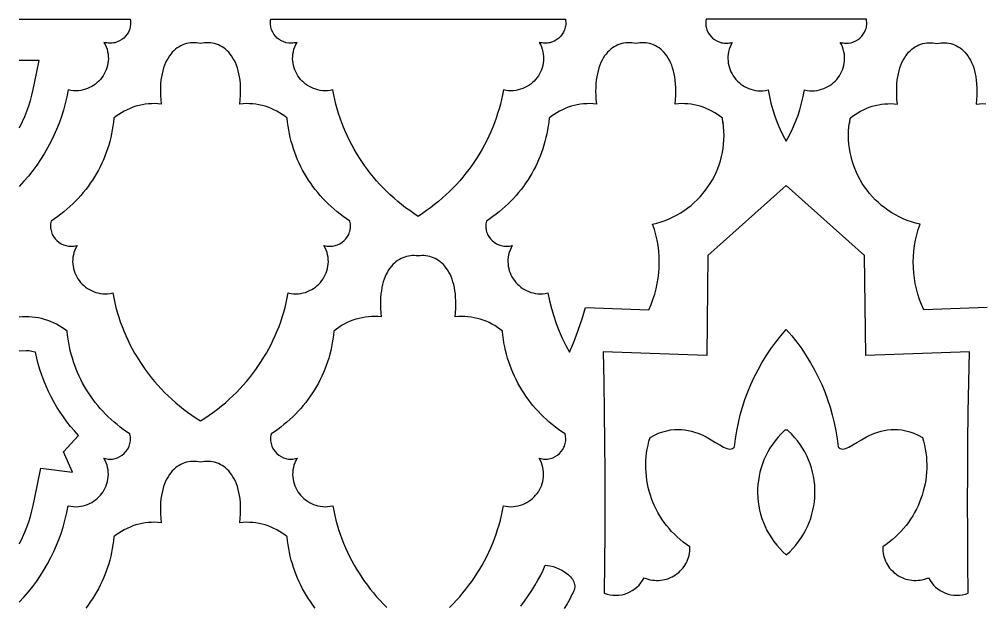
# Model space of a CAD drawing. Extents: x 50 to 3710, y -977 to -877.
# Drawn here: x 1676.6 to 1761.8, y -928.9 to -877.1 of the extents above; entities that cross this region are included whole.
import ezdxf

# ---------------------------------------------------------------- set-up
doc = ezdxf.new("R2010")
doc.units = 0
doc.layers.add('LAYER_1', color=18, linetype='CONTINUOUS')

msp = doc.modelspace()

# ---------------------------------------------------------------- linework, layer by layer
at = {"layer": 'LAYER_1'}
for points in [[(1676.562, -877.083), (1686.361, -877.083), (1686.381, -877.205), (1686.391, -877.325), (1686.393, -877.444), (1686.388, -877.561), (1686.374, -877.676), (1686.353, -877.789), (1686.29, -878.007), (1686.2, -878.213), (1686.086, -878.404), (1685.949, -878.58), (1685.791, -878.738), (1685.615, -878.876), (1685.423, -878.992), (1685.217, -879.085), (1684.999, -879.151), (1684.886, -879.174), (1684.771, -879.19), (1684.654, -879.198), (1684.535, -879.199), (1684.415, -879.191), (1684.293, -879.176), (1684.171, -879.152), (1684.048, -879.119), (1684.156, -879.323), (1684.245, -879.529), (1684.317, -879.736), (1684.372, -879.944), (1684.41, -880.151), (1684.431, -880.358), (1684.436, -880.563), (1684.427, -880.766), (1684.402, -880.966), (1684.363, -881.163), (1684.31, -881.356), (1684.244, -881.544), (1684.165, -881.727), (1684.074, -881.904), (1683.971, -882.074), (1683.857, -882.237), (1683.731, -882.392), (1683.596, -882.538), (1683.45, -882.675), (1683.296, -882.803), (1683.132, -882.92), (1682.96, -883.025), (1682.781, -883.119), (1682.593, -883.2), (1682.4, -883.268), (1682.199, -883.322), (1681.993, -883.362), (1681.782, -883.387), (1681.566, -883.396), (1681.345, -883.389), (1681.121, -883.364), (1680.893, -883.322), (1680.773, -883.921), (1680.631, -884.513), (1680.469, -885.098), (1680.286, -885.675), (1680.083, -886.244), (1679.859, -886.805), (1679.616, -887.356), (1679.353, -887.899), (1679.07, -888.431), (1678.768, -888.953), (1678.447, -889.464), (1678.107, -889.964), (1677.748, -890.452), (1677.371, -890.928), (1676.976, -891.391), (1676.562, -891.842)], [(1762.09, -902.531), (1756.497, -902.734), (1756.3, -902.285), (1756.127, -901.829), (1755.978, -901.366), (1755.851, -900.899), (1755.748, -900.427), (1755.668, -899.951), (1755.612, -899.473), (1755.579, -898.993), (1755.569, -898.512), (1755.583, -898.031), (1755.621, -897.55), (1755.682, -897.071), (1755.767, -896.595), (1755.876, -896.122), (1756.008, -895.652), (1756.164, -895.188), (1755.78, -895.091), (1755.406, -894.977), (1755.04, -894.846), (1754.684, -894.7), (1754.337, -894.538), (1754.001, -894.361), (1753.675, -894.17), (1753.36, -893.966), (1753.056, -893.747), (1752.764, -893.516), (1752.483, -893.273), (1752.214, -893.018), (1751.958, -892.751), (1751.715, -892.473), (1751.485, -892.186), (1751.269, -891.888), (1751.067, -891.581), (1750.878, -891.265), (1750.705, -890.941), (1750.546, -890.609), (1750.403, -890.269), (1750.275, -889.923), (1750.164, -889.57), (1750.068, -889.212), (1749.99, -888.848), (1749.928, -888.479), (1749.884, -888.106), (1749.858, -887.729), (1749.849, -887.349), (1749.859, -886.966), (1749.888, -886.581), (1749.936, -886.194), (1749.937, -886.269), (1749.949, -886.202), (1749.989, -885.829), (1750.209, -885.652), (1750.437, -885.488), (1750.673, -885.335), (1750.916, -885.196), (1751.164, -885.069), (1751.419, -884.956), (1751.679, -884.855), (1751.944, -884.768), (1752.212, -884.694), (1752.485, -884.634), (1752.76, -884.588), (1753.038, -884.556), (1753.319, -884.538), (1753.6, -884.534), (1753.883, -884.544), (1754.166, -884.569), (1754.131, -884.181), (1754.11, -883.808), (1754.102, -883.451), (1754.108, -883.109), (1754.126, -882.783), (1754.157, -882.471), (1754.199, -882.174), (1754.252, -881.893), (1754.317, -881.625), (1754.391, -881.373), (1754.475, -881.134), (1754.569, -880.91), (1754.671, -880.7), (1754.781, -880.504), (1754.9, -880.322), (1755.025, -880.154), (1755.158, -879.999), (1755.297, -879.857), (1755.442, -879.729), (1755.593, -879.614), (1755.748, -879.512), (1755.908, -879.423), (1756.072, -879.347), (1756.239, -879.283), (1756.41, -879.232), (1756.583, -879.193), (1756.758, -879.167), (1756.935, -879.152), (1757.113, -879.15), (1757.292, -879.159), (1757.47, -879.18), (1757.649, -879.212), (1757.827, -879.18), (1758.006, -879.159), (1758.185, -879.15), (1758.363, -879.152), (1758.54, -879.167), (1758.715, -879.193), (1758.888, -879.232), (1759.058, -879.283), (1759.226, -879.347), (1759.39, -879.423), (1759.55, -879.512), (1759.705, -879.614), (1759.856, -879.729), (1760.001, -879.857), (1760.14, -879.999), (1760.272, -880.154), (1760.398, -880.322), (1760.516, -880.504), (1760.627, -880.7), (1760.729, -880.91), (1760.823, -881.134), (1760.907, -881.373), (1760.981, -881.625), (1761.045, -881.893), (1761.099, -882.174), (1761.141, -882.471), (1761.171, -882.783), (1761.19, -883.109), (1761.195, -883.451), (1761.188, -883.808), (1761.167, -884.181), (1761.132, -884.569), (1761.415, -884.544), (1761.698, -884.534), (1761.979, -884.538)], [(1676.562, -886.682), (1676.629, -886.556), (1676.845, -886.111), (1677.045, -885.658), (1677.229, -885.198), (1677.396, -884.73), (1677.546, -884.255), (1677.68, -883.773), (1677.796, -883.285), (1677.906, -882.739), (1678.309, -880.737), (1676.562, -880.737)], [(1714.586, -929.025), (1714.894, -928.717), (1715.193, -928.402), (1715.483, -928.08), (1715.764, -927.751), (1716.036, -927.417), (1716.298, -927.076), (1716.552, -926.729), (1716.795, -926.376), (1717.03, -926.017), (1717.255, -925.653), (1717.47, -925.283), (1717.676, -924.908), (1717.871, -924.528), (1718.057, -924.143), (1718.233, -923.753), (1718.4, -923.359), (1718.556, -922.96), (1718.701, -922.557), (1718.837, -922.149), (1718.962, -921.738), (1719.077, -921.323), (1719.182, -920.904), (1719.276, -920.482), (1719.359, -920.057), (1719.587, -920.099), (1719.811, -920.123), (1720.031, -920.131), (1720.248, -920.121), (1720.459, -920.097), (1720.665, -920.057), (1720.865, -920.002), (1721.059, -919.934), (1721.246, -919.853), (1721.426, -919.759), (1721.598, -919.654), (1721.761, -919.537), (1721.916, -919.41), (1722.061, -919.273), (1722.197, -919.126), (1722.322, -918.971), (1722.437, -918.808), (1722.54, -918.638), (1722.631, -918.461), (1722.71, -918.279), (1722.776, -918.09), (1722.829, -917.898), (1722.868, -917.701), (1722.892, -917.5), (1722.902, -917.297), (1722.897, -917.092), (1722.875, -916.886), (1722.837, -916.678), (1722.783, -916.471), (1722.711, -916.264), (1722.621, -916.058), (1722.514, -915.854), (1722.64, -915.887), (1722.766, -915.911), (1722.891, -915.927), (1723.014, -915.933), (1723.137, -915.932), (1723.257, -915.922), (1723.375, -915.904), (1723.491, -915.879), (1723.604, -915.847), (1723.714, -915.807), (1723.924, -915.708), (1724.118, -915.584), (1724.295, -915.438), (1724.452, -915.27), (1724.587, -915.085), (1724.698, -914.883), (1724.743, -914.776), (1724.781, -914.666), (1724.812, -914.554), (1724.836, -914.438), (1724.851, -914.32), (1724.859, -914.2), (1724.858, -914.078), (1724.848, -913.955), (1724.829, -913.83), (1724.801, -913.704), (1724.508, -913.51), (1724.221, -913.309), (1723.941, -913.101), (1723.668, -912.886), (1723.402, -912.663), (1723.142, -912.433), (1722.891, -912.197), (1722.646, -911.954), (1722.409, -911.705), (1722.18, -911.45), (1721.958, -911.189), (1721.744, -910.922), (1721.537, -910.649), (1721.339, -910.371), (1721.149, -910.088), (1720.967, -909.799), (1720.794, -909.506), (1720.628, -909.207), (1720.472, -908.905), (1720.324, -908.597), (1720.184, -908.286), (1720.054, -907.971), (1719.933, -907.651), (1719.82, -907.328), (1719.717, -907.002), (1719.623, -906.672), (1719.539, -906.339), (1719.464, -906.003), (1719.398, -905.664), (1719.342, -905.323), (1719.297, -904.979), (1719.261, -904.633), (1719.04, -904.456), (1718.812, -904.291), (1718.576, -904.139), (1718.334, -904), (1718.085, -903.873), (1717.831, -903.76), (1717.571, -903.659), (1717.306, -903.572), (1717.037, -903.498), (1716.765, -903.438), (1716.489, -903.392), (1716.211, -903.36), (1715.931, -903.341), (1715.649, -903.338), (1715.367, -903.348), (1715.084, -903.373), (1715.118, -902.999), (1715.139, -902.639), (1715.147, -902.294), (1715.143, -901.963), (1715.127, -901.646), (1715.1, -901.343), (1715.062, -901.053), (1715.014, -900.778), (1714.955, -900.516), (1714.887, -900.268), (1714.81, -900.033), (1714.723, -899.811), (1714.629, -899.603), (1714.526, -899.407), (1714.416, -899.225), (1714.299, -899.055), (1714.175, -898.898), (1714.045, -898.753), (1713.909, -898.621), (1713.768, -898.501), (1713.622, -898.394), (1713.471, -898.298), (1713.317, -898.215), (1713.158, -898.143), (1712.997, -898.083), (1712.832, -898.034), (1712.665, -897.997), (1712.497, -897.971), (1712.326, -897.957), (1712.155, -897.953), (1711.983, -897.961), (1711.811, -897.979), (1711.639, -897.961), (1711.467, -897.953), (1711.295, -897.957), (1711.125, -897.971), (1710.957, -897.997), (1710.79, -898.034), (1710.625, -898.083), (1710.464, -898.143), (1710.305, -898.215), (1710.151, -898.298), (1710, -898.394), (1709.854, -898.501), (1709.713, -898.621), (1709.577, -898.753), (1709.447, -898.898), (1709.323, -899.055), (1709.206, -899.225), (1709.096, -899.407), (1708.993, -899.603), (1708.899, -899.811), (1708.812, -900.033), (1708.735, -900.268), (1708.667, -900.516), (1708.608, -900.778), (1708.559, -901.053), (1708.522, -901.343), (1708.494, -901.646), (1708.479, -901.963), (1708.475, -902.294), (1708.483, -902.639), (1708.504, -902.999), (1708.538, -903.373), (1708.255, -903.348), (1707.973, -903.338), (1707.691, -903.341), (1707.411, -903.36), (1707.133, -903.392), (1706.857, -903.438), (1706.585, -903.498), (1706.316, -903.572), (1706.051, -903.659), (1705.791, -903.76), (1705.537, -903.873), (1705.288, -904), (1705.045, -904.139), (1704.81, -904.291), (1704.582, -904.456), (1704.361, -904.633), (1704.325, -904.979), (1704.28, -905.323), (1704.224, -905.664), (1704.158, -906.003), (1704.083, -906.339), (1703.999, -906.672), (1703.905, -907.002), (1703.802, -907.328), (1703.689, -907.651), (1703.568, -907.971), (1703.437, -908.286), (1703.298, -908.597), (1703.15, -908.905), (1702.993, -909.207), (1702.828, -909.506), (1702.655, -909.799), (1702.473, -910.088), (1702.283, -910.371), (1702.084, -910.649), (1701.878, -910.922), (1701.664, -911.189), (1701.442, -911.45), (1701.213, -911.705), (1700.976, -911.954), (1700.731, -912.197), (1700.479, -912.433), (1700.22, -912.663), (1699.954, -912.886), (1699.681, -913.101), (1699.401, -913.309), (1699.114, -913.51), (1698.82, -913.704), (1698.793, -913.83), (1698.774, -913.955), (1698.764, -914.078), (1698.763, -914.2), (1698.771, -914.32), (1698.786, -914.438), (1698.81, -914.554), (1698.841, -914.666), (1698.879, -914.776), (1698.924, -914.883), (1699.035, -915.085), (1699.17, -915.27), (1699.327, -915.438), (1699.504, -915.584), (1699.698, -915.708), (1699.908, -915.807), (1700.018, -915.847), (1700.131, -915.879), (1700.247, -915.904), (1700.365, -915.922), (1700.485, -915.932), (1700.608, -915.933), (1700.731, -915.927), (1700.856, -915.911), (1700.982, -915.887), (1701.108, -915.854), (1701, -916.058), (1700.911, -916.264), (1700.839, -916.471), (1700.784, -916.678), (1700.747, -916.886), (1700.725, -917.092), (1700.72, -917.297), (1700.73, -917.5), (1700.754, -917.701), (1700.793, -917.898), (1700.846, -918.09), (1700.912, -918.279), (1700.991, -918.461), (1701.082, -918.638), (1701.185, -918.808), (1701.3, -918.971), (1701.425, -919.126), (1701.561, -919.273), (1701.706, -919.41), (1701.861, -919.537), (1702.024, -919.654), (1702.196, -919.759), (1702.376, -919.853), (1702.563, -919.934), (1702.757, -920.002), (1702.957, -920.057), (1703.163, -920.097), (1703.374, -920.121), (1703.591, -920.131), (1703.811, -920.123), (1704.035, -920.099), (1704.263, -920.057), (1704.346, -920.482), (1704.44, -920.904), (1704.545, -921.323), (1704.66, -921.738), (1704.785, -922.149), (1704.921, -922.557), (1705.066, -922.96), (1705.222, -923.359), (1705.388, -923.753), (1705.564, -924.143), (1705.75, -924.528), (1705.946, -924.908), (1706.152, -925.283), (1706.367, -925.653), (1706.592, -926.017), (1706.826, -926.376), (1707.07, -926.729), (1707.324, -927.076), (1707.586, -927.417), (1707.858, -927.751), (1708.139, -928.08), (1708.429, -928.402), (1708.728, -928.717), (1709.036, -929.025)], [(1676.562, -928.576), (1676.976, -928.125), (1677.371, -927.662), (1677.748, -927.186), (1678.107, -926.698), (1678.447, -926.198), (1678.768, -925.687), (1679.07, -925.165), (1679.353, -924.633), (1679.616, -924.091), (1679.859, -923.539), (1680.083, -922.978), (1680.286, -922.409), (1680.469, -921.832), (1680.631, -921.247), (1680.773, -920.655), (1680.893, -920.057), (1681.121, -920.099), (1681.345, -920.123), (1681.566, -920.131), (1681.782, -920.121), (1681.993, -920.097), (1682.199, -920.057), (1682.4, -920.002), (1682.593, -919.934), (1682.781, -919.853), (1682.96, -919.759), (1683.132, -919.654), (1683.296, -919.537), (1683.45, -919.41), (1683.596, -919.273), (1683.731, -919.126), (1683.857, -918.971), (1683.971, -918.808), (1684.074, -918.638), (1684.165, -918.461), (1684.244, -918.279), (1684.31, -918.09), (1684.363, -917.898), (1684.402, -917.701), (1684.427, -917.5), (1684.436, -917.297), (1684.431, -917.092), (1684.41, -916.886), (1684.372, -916.678), (1684.317, -916.471), (1684.245, -916.264), (1684.156, -916.058), (1684.048, -915.854), (1684.174, -915.887), (1684.3, -915.911), (1684.425, -915.927), (1684.549, -915.933), (1684.671, -915.932), (1684.791, -915.922), (1684.909, -915.904), (1685.025, -915.879), (1685.138, -915.847), (1685.248, -915.807), (1685.458, -915.708), (1685.653, -915.584), (1685.83, -915.438), (1685.987, -915.27), (1686.122, -915.085), (1686.232, -914.883), (1686.277, -914.776), (1686.315, -914.666), (1686.346, -914.554), (1686.37, -914.438), (1686.386, -914.32), (1686.393, -914.2), (1686.392, -914.078), (1686.382, -913.955), (1686.364, -913.83), (1686.336, -913.704), (1686.042, -913.51), (1685.755, -913.309), (1685.475, -913.101), (1685.202, -912.886), (1684.936, -912.663), (1684.677, -912.433), (1684.425, -912.197), (1684.18, -911.954), (1683.943, -911.705), (1683.714, -911.45), (1683.492, -911.189), (1683.278, -910.922), (1683.072, -910.649), (1682.874, -910.371), (1682.683, -910.088), (1682.502, -909.799), (1682.328, -909.506), (1682.163, -909.207), (1682.006, -908.905), (1681.858, -908.597), (1681.719, -908.286), (1681.588, -907.971), (1681.467, -907.651), (1681.355, -907.328), (1681.251, -907.002), (1681.157, -906.672), (1681.073, -906.339), (1680.998, -906.003), (1680.932, -905.664), (1680.877, -905.323), (1680.831, -904.979), (1680.795, -904.633), (1680.569, -904.46), (1680.335, -904.298), (1680.094, -904.149), (1679.847, -904.013), (1679.594, -903.889), (1679.335, -903.778), (1679.072, -903.68), (1678.804, -903.594), (1678.532, -903.522), (1678.257, -903.463), (1677.979, -903.418), (1677.698, -903.386), (1677.416, -903.368), (1677.132, -903.364), (1676.847, -903.374), (1676.562, -903.398)], [(1676.562, -923.416), (1676.629, -923.29), (1676.845, -922.845), (1677.045, -922.392), (1677.229, -921.932), (1677.396, -921.464), (1677.546, -920.989), (1677.68, -920.508), (1677.796, -920.02), (1677.906, -919.473), (1678.457, -916.735), (1681.269, -917.08), (1680.455, -915.288), (1681.795, -913.835), (1681.439, -913.445), (1681.098, -913.044), (1680.772, -912.631), (1680.462, -912.209), (1680.166, -911.777), (1679.886, -911.335), (1679.622, -910.885), (1679.374, -910.425), (1679.142, -909.958), (1678.927, -909.483), (1678.728, -909), (1678.546, -908.511), (1678.381, -908.015), (1678.234, -907.513), (1678.104, -907.006), (1677.992, -906.493), (1677.939, -906.475), (1677.685, -906.414), (1677.426, -906.378), (1677.163, -906.368), (1676.562, -906.404)], [(1702.721, -929.094), (1702.515, -928.822), (1702.317, -928.543), (1702.127, -928.26), (1701.945, -927.972), (1701.771, -927.678), (1701.606, -927.38), (1701.449, -927.077), (1701.301, -926.77), (1701.162, -926.458), (1701.032, -926.143), (1700.91, -925.824), (1700.798, -925.501), (1700.694, -925.174), (1700.601, -924.844), (1700.516, -924.511), (1700.441, -924.175), (1700.376, -923.837), (1700.32, -923.495), (1700.274, -923.151), (1700.238, -922.805), (1700.018, -922.628), (1699.79, -922.464), (1699.554, -922.312), (1699.311, -922.172), (1699.063, -922.046), (1698.808, -921.932), (1698.548, -921.832), (1698.283, -921.744), (1698.015, -921.671), (1697.742, -921.611), (1697.467, -921.564), (1697.189, -921.532), (1696.908, -921.514), (1696.627, -921.51), (1696.344, -921.52), (1696.061, -921.546), (1696.096, -921.157), (1696.117, -920.785), (1696.125, -920.428), (1696.119, -920.086), (1696.101, -919.759), (1696.07, -919.447), (1696.028, -919.151), (1695.975, -918.869), (1695.91, -918.602), (1695.836, -918.349), (1695.752, -918.111), (1695.659, -917.887), (1695.556, -917.677), (1695.446, -917.481), (1695.327, -917.298), (1695.202, -917.13), (1695.069, -916.975), (1694.93, -916.834), (1694.785, -916.705), (1694.634, -916.59), (1694.479, -916.488), (1694.319, -916.399), (1694.155, -916.323), (1693.988, -916.259), (1693.817, -916.208), (1693.644, -916.17), (1693.469, -916.143), (1693.292, -916.128), (1693.114, -916.126), (1692.935, -916.135), (1692.757, -916.156), (1692.578, -916.189), (1692.4, -916.156), (1692.221, -916.135), (1692.042, -916.126), (1691.864, -916.128), (1691.688, -916.143), (1691.512, -916.17), (1691.339, -916.208), (1691.169, -916.259), (1691.001, -916.323), (1690.837, -916.399), (1690.677, -916.488), (1690.522, -916.59), (1690.371, -916.705), (1690.226, -916.834), (1690.087, -916.975), (1689.955, -917.13), (1689.829, -917.298), (1689.711, -917.481), (1689.6, -917.677), (1689.498, -917.887), (1689.404, -918.111), (1689.32, -918.349), (1689.246, -918.602), (1689.182, -918.869), (1689.128, -919.151), (1689.086, -919.447), (1689.056, -919.759), (1689.037, -920.086), (1689.032, -920.428), (1689.039, -920.785), (1689.06, -921.157), (1689.095, -921.546), (1688.812, -921.52), (1688.529, -921.51), (1688.248, -921.514), (1687.968, -921.532), (1687.69, -921.564), (1687.414, -921.611), (1687.142, -921.671), (1686.873, -921.744), (1686.608, -921.832), (1686.348, -921.932), (1686.094, -922.046), (1685.845, -922.172), (1685.602, -922.312), (1685.367, -922.464), (1685.138, -922.628), (1684.918, -922.805), (1684.882, -923.151), (1684.836, -923.495), (1684.781, -923.837), (1684.715, -924.175), (1684.64, -924.511), (1684.556, -924.844), (1684.462, -925.174), (1684.359, -925.501), (1684.246, -925.824), (1684.125, -926.143), (1683.994, -926.458), (1683.855, -926.77), (1683.707, -927.077), (1683.55, -927.38), (1683.385, -927.678), (1683.212, -927.972), (1683.03, -928.26), (1682.84, -928.543), (1682.641, -928.822), (1682.435, -929.094)], [(1720.877, -928.927), (1721.216, -928.473), (1721.54, -928.012), (1721.846, -927.548), (1722.133, -927.083), (1722.4, -926.623), (1722.643, -926.169), (1722.861, -925.727), (1723.052, -925.299), (1723.257, -925.312), (1723.487, -925.351), (1723.733, -925.415), (1723.991, -925.502), (1724.252, -925.611), (1724.51, -925.74), (1724.758, -925.889), (1724.989, -926.056), (1725.096, -926.146), (1725.196, -926.24), (1725.288, -926.338), (1725.372, -926.44), (1725.446, -926.545), (1725.51, -926.653), (1725.563, -926.765), (1725.604, -926.88), (1725.632, -926.998), (1725.646, -927.118), (1725.646, -927.241), (1725.63, -927.367), (1725.597, -927.494), (1725.548, -927.624), (1725.48, -927.756), (1725.394, -927.89), (1725.306, -928.086), (1725.206, -928.286), (1724.977, -928.699), (1724.71, -929.126)]]:
    msp.add_lwpolyline(points, dxfattribs=at)
for points in [[(1711.811, -894.488), (1711.434, -894.241), (1711.066, -893.985), (1710.706, -893.722), (1710.355, -893.451), (1710.012, -893.172), (1709.678, -892.885), (1709.353, -892.591), (1709.036, -892.29), (1708.728, -891.982), (1708.429, -891.667), (1708.139, -891.345), (1707.858, -891.017), (1707.586, -890.682), (1707.324, -890.341), (1707.07, -889.994), (1706.826, -889.641), (1706.592, -889.283), (1706.367, -888.918), (1706.152, -888.548), (1705.946, -888.173), (1705.75, -887.793), (1705.564, -887.408), (1705.388, -887.019), (1705.222, -886.624), (1705.066, -886.225), (1704.921, -885.822), (1704.785, -885.415), (1704.66, -885.004), (1704.545, -884.589), (1704.44, -884.17), (1704.346, -883.748), (1704.263, -883.322), (1704.035, -883.364), (1703.811, -883.389), (1703.591, -883.396), (1703.374, -883.387), (1703.163, -883.362), (1702.957, -883.322), (1702.757, -883.268), (1702.563, -883.2), (1702.376, -883.119), (1702.196, -883.025), (1702.024, -882.92), (1701.861, -882.803), (1701.706, -882.675), (1701.561, -882.538), (1701.425, -882.392), (1701.3, -882.237), (1701.185, -882.074), (1701.082, -881.904), (1700.991, -881.727), (1700.912, -881.544), (1700.846, -881.356), (1700.793, -881.163), (1700.754, -880.966), (1700.73, -880.766), (1700.72, -880.563), (1700.725, -880.358), (1700.747, -880.151), (1700.784, -879.944), (1700.839, -879.736), (1700.911, -879.529), (1701, -879.323), (1701.108, -879.119), (1700.985, -879.152), (1700.863, -879.176), (1700.742, -879.191), (1700.621, -879.199), (1700.503, -879.198), (1700.385, -879.19), (1700.157, -879.151), (1699.939, -879.085), (1699.733, -878.992), (1699.541, -878.876), (1699.365, -878.738), (1699.207, -878.58), (1699.07, -878.404), (1698.956, -878.213), (1698.866, -878.007), (1698.831, -877.899), (1698.803, -877.789), (1698.782, -877.676), (1698.768, -877.561), (1698.763, -877.444), (1698.765, -877.325), (1698.776, -877.205), (1698.795, -877.083), (1724.827, -877.083), (1724.846, -877.205), (1724.857, -877.325), (1724.859, -877.444), (1724.853, -877.561), (1724.84, -877.676), (1724.819, -877.789), (1724.756, -878.007), (1724.666, -878.213), (1724.551, -878.404), (1724.414, -878.58), (1724.257, -878.738), (1724.081, -878.876), (1723.889, -878.992), (1723.683, -879.085), (1723.464, -879.151), (1723.351, -879.174), (1723.236, -879.19), (1723.119, -879.198), (1723, -879.199), (1722.88, -879.191), (1722.759, -879.176), (1722.636, -879.152), (1722.513, -879.119), (1722.621, -879.323), (1722.711, -879.529), (1722.783, -879.736), (1722.837, -879.944), (1722.875, -880.151), (1722.896, -880.358), (1722.902, -880.563), (1722.892, -880.766), (1722.867, -880.966), (1722.829, -881.163), (1722.776, -881.356), (1722.71, -881.544), (1722.631, -881.727), (1722.539, -881.904), (1722.436, -882.074), (1722.322, -882.237), (1722.197, -882.392), (1722.061, -882.538), (1721.916, -882.675), (1721.761, -882.803), (1721.598, -882.92), (1721.426, -883.025), (1721.246, -883.119), (1721.059, -883.2), (1720.865, -883.268), (1720.665, -883.322), (1720.459, -883.362), (1720.247, -883.387), (1720.031, -883.396), (1719.811, -883.389), (1719.586, -883.364), (1719.359, -883.322), (1719.275, -883.748), (1719.181, -884.17), (1719.077, -884.589), (1718.962, -885.004), (1718.837, -885.415), (1718.701, -885.822), (1718.555, -886.225), (1718.399, -886.624), (1718.233, -887.019), (1718.057, -887.408), (1717.871, -887.793), (1717.675, -888.173), (1717.47, -888.548), (1717.255, -888.918), (1717.03, -889.283), (1716.795, -889.641), (1716.551, -889.994), (1716.298, -890.341), (1716.036, -890.682), (1715.764, -891.017), (1715.483, -891.345), (1715.193, -891.667), (1714.894, -891.982), (1714.586, -892.29), (1714.269, -892.591), (1713.944, -892.885), (1713.609, -893.172), (1713.267, -893.451), (1712.915, -893.722), (1712.555, -893.985), (1712.187, -894.241)], [(1744.347, -887.839), (1744.639, -887.304), (1744.903, -886.759), (1745.141, -886.205), (1745.353, -885.643), (1745.54, -885.074), (1745.703, -884.497), (1745.844, -883.913), (1745.963, -883.322), (1746.19, -883.364), (1746.415, -883.389), (1746.635, -883.396), (1746.851, -883.387), (1747.063, -883.362), (1747.269, -883.322), (1747.469, -883.268), (1747.663, -883.2), (1747.85, -883.119), (1748.03, -883.025), (1748.202, -882.92), (1748.365, -882.803), (1748.52, -882.675), (1748.665, -882.538), (1748.801, -882.392), (1748.926, -882.237), (1749.04, -882.074), (1749.143, -881.904), (1749.235, -881.727), (1749.314, -881.544), (1749.38, -881.356), (1749.432, -881.163), (1749.471, -880.966), (1749.496, -880.766), (1749.506, -880.563), (1749.5, -880.358), (1749.479, -880.151), (1749.441, -879.944), (1749.387, -879.736), (1749.315, -879.529), (1749.225, -879.323), (1749.117, -879.119), (1749.24, -879.152), (1749.363, -879.176), (1749.484, -879.191), (1749.604, -879.199), (1749.723, -879.198), (1749.84, -879.19), (1750.068, -879.151), (1750.287, -879.085), (1750.493, -878.992), (1750.685, -878.876), (1750.861, -878.738), (1751.018, -878.58), (1751.155, -878.404), (1751.27, -878.213), (1751.36, -878.007), (1751.395, -877.899), (1751.423, -877.789), (1751.444, -877.676), (1751.457, -877.561), (1751.463, -877.444), (1751.461, -877.325), (1751.45, -877.205), (1751.431, -877.083), (1744.347, -877.083), (1737.263, -877.083), (1737.244, -877.205), (1737.233, -877.325), (1737.231, -877.444), (1737.236, -877.561), (1737.25, -877.676), (1737.271, -877.789), (1737.334, -878.007), (1737.424, -878.213), (1737.538, -878.404), (1737.675, -878.58), (1737.833, -878.738), (1738.009, -878.876), (1738.201, -878.992), (1738.407, -879.085), (1738.625, -879.151), (1738.738, -879.174), (1738.853, -879.19), (1738.97, -879.198), (1739.089, -879.199), (1739.21, -879.191), (1739.331, -879.176), (1739.453, -879.152), (1739.576, -879.119), (1739.468, -879.323), (1739.379, -879.529), (1739.307, -879.736), (1739.252, -879.944), (1739.215, -880.151), (1739.193, -880.358), (1739.188, -880.563), (1739.198, -880.766), (1739.222, -880.966), (1739.261, -881.163), (1739.314, -881.356), (1739.38, -881.544), (1739.459, -881.727), (1739.55, -881.904), (1739.653, -882.074), (1739.768, -882.237), (1739.893, -882.392), (1740.028, -882.538), (1740.174, -882.675), (1740.328, -882.803), (1740.492, -882.92), (1740.664, -883.025), (1740.844, -883.119), (1741.031, -883.2), (1741.225, -883.268), (1741.425, -883.322), (1741.631, -883.362), (1741.842, -883.387), (1742.058, -883.396), (1742.279, -883.389), (1742.503, -883.364), (1742.731, -883.322), (1742.85, -883.913), (1742.99, -884.497), (1743.154, -885.074), (1743.341, -885.643), (1743.552, -886.205), (1743.79, -886.759), (1744.054, -887.304)], [(1692.578, -879.212), (1692.4, -879.18), (1692.221, -879.159), (1692.042, -879.15), (1691.864, -879.152), (1691.688, -879.167), (1691.512, -879.193), (1691.339, -879.232), (1691.169, -879.283), (1691.001, -879.347), (1690.837, -879.423), (1690.677, -879.512), (1690.522, -879.614), (1690.371, -879.729), (1690.226, -879.857), (1690.087, -879.999), (1689.955, -880.154), (1689.829, -880.322), (1689.711, -880.504), (1689.6, -880.7), (1689.498, -880.91), (1689.404, -881.134), (1689.32, -881.373), (1689.246, -881.625), (1689.182, -881.893), (1689.128, -882.174), (1689.086, -882.471), (1689.056, -882.783), (1689.037, -883.109), (1689.032, -883.451), (1689.039, -883.808), (1689.06, -884.181), (1689.095, -884.569), (1688.812, -884.544), (1688.529, -884.534), (1688.248, -884.538), (1687.968, -884.556), (1687.69, -884.588), (1687.414, -884.634), (1687.142, -884.694), (1686.873, -884.768), (1686.608, -884.855), (1686.348, -884.956), (1686.094, -885.069), (1685.845, -885.196), (1685.602, -885.335), (1685.367, -885.488), (1685.138, -885.652), (1684.918, -885.829), (1684.882, -886.175), (1684.836, -886.519), (1684.781, -886.86), (1684.715, -887.199), (1684.64, -887.535), (1684.556, -887.868), (1684.462, -888.198), (1684.359, -888.524), (1684.246, -888.847), (1684.125, -889.167), (1683.994, -889.482), (1683.855, -889.794), (1683.707, -890.101), (1683.55, -890.404), (1683.385, -890.702), (1683.212, -890.995), (1683.03, -891.284), (1682.84, -891.567), (1682.641, -891.845), (1682.435, -892.118), (1682.221, -892.385), (1681.999, -892.646), (1681.77, -892.902), (1681.533, -893.151), (1681.288, -893.393), (1681.036, -893.629), (1680.777, -893.859), (1680.511, -894.082), (1680.238, -894.297), (1679.958, -894.505), (1679.671, -894.706), (1679.377, -894.9), (1679.349, -895.026), (1679.331, -895.151), (1679.321, -895.274), (1679.32, -895.396), (1679.328, -895.517), (1679.343, -895.634), (1679.367, -895.75), (1679.398, -895.863), (1679.436, -895.972), (1679.481, -896.079), (1679.592, -896.281), (1679.726, -896.466), (1679.883, -896.634), (1680.06, -896.78), (1680.255, -896.904), (1680.465, -897.003), (1680.575, -897.043), (1680.688, -897.075), (1680.804, -897.1), (1680.922, -897.118), (1681.042, -897.128), (1681.164, -897.13), (1681.288, -897.123), (1681.413, -897.108), (1681.539, -897.083), (1681.665, -897.05), (1681.557, -897.254), (1681.468, -897.46), (1681.396, -897.667), (1681.341, -897.874), (1681.304, -898.082), (1681.282, -898.288), (1681.277, -898.493), (1681.287, -898.696), (1681.311, -898.897), (1681.35, -899.094), (1681.403, -899.286), (1681.469, -899.475), (1681.548, -899.657), (1681.639, -899.834), (1681.742, -900.005), (1681.857, -900.167), (1681.982, -900.322), (1682.117, -900.469), (1682.263, -900.606), (1682.417, -900.733), (1682.581, -900.85), (1682.753, -900.956), (1682.933, -901.049), (1683.12, -901.13), (1683.314, -901.199), (1683.514, -901.253), (1683.72, -901.293), (1683.931, -901.318), (1684.147, -901.327), (1684.368, -901.319), (1684.592, -901.295), (1684.82, -901.253), (1684.905, -901.686), (1685.001, -902.115), (1685.107, -902.541), (1685.225, -902.962), (1685.353, -903.38), (1685.492, -903.794), (1685.641, -904.204), (1685.801, -904.609), (1685.972, -905.01), (1686.153, -905.405), (1686.344, -905.796), (1686.545, -906.182), (1686.756, -906.562), (1686.977, -906.937), (1687.208, -907.306), (1687.449, -907.669), (1687.7, -908.027), (1687.961, -908.378), (1688.231, -908.723), (1688.51, -909.061), (1688.799, -909.393), (1689.098, -909.718), (1689.405, -910.035), (1689.722, -910.346), (1690.048, -910.649), (1690.383, -910.945), (1690.727, -911.233), (1691.08, -911.513), (1691.441, -911.785), (1691.812, -912.048), (1692.191, -912.304), (1692.578, -912.551), (1692.966, -912.304), (1693.345, -912.048), (1693.715, -911.785), (1694.076, -911.513), (1694.429, -911.233), (1694.773, -910.945), (1695.108, -910.649), (1695.434, -910.346), (1695.751, -910.035), (1696.059, -909.718), (1696.357, -909.393), (1696.646, -909.061), (1696.926, -908.723), (1697.196, -908.378), (1697.456, -908.027), (1697.707, -907.669), (1697.948, -907.306), (1698.179, -906.937), (1698.4, -906.562), (1698.612, -906.182), (1698.813, -905.796), (1699.004, -905.405), (1699.184, -905.01), (1699.355, -904.609), (1699.515, -904.204), (1699.664, -903.794), (1699.803, -903.38), (1699.931, -902.962), (1700.049, -902.541), (1700.156, -902.115), (1700.251, -901.686), (1700.336, -901.253), (1700.564, -901.295), (1700.788, -901.319), (1701.009, -901.327), (1701.225, -901.318), (1701.436, -901.293), (1701.643, -901.253), (1701.843, -901.199), (1702.037, -901.13), (1702.224, -901.049), (1702.403, -900.956), (1702.575, -900.85), (1702.739, -900.733), (1702.894, -900.606), (1703.039, -900.469), (1703.174, -900.322), (1703.3, -900.167), (1703.414, -900.005), (1703.517, -899.834), (1703.608, -899.657), (1703.687, -899.475), (1703.753, -899.286), (1703.806, -899.094), (1703.845, -898.897), (1703.87, -898.696), (1703.88, -898.493), (1703.874, -898.288), (1703.853, -898.082), (1703.815, -897.874), (1703.76, -897.667), (1703.689, -897.46), (1703.599, -897.254), (1703.491, -897.05), (1703.618, -897.083), (1703.743, -897.108), (1703.868, -897.123), (1703.992, -897.13), (1704.114, -897.128), (1704.234, -897.118), (1704.352, -897.1), (1704.468, -897.075), (1704.581, -897.043), (1704.691, -897.003), (1704.901, -896.904), (1705.096, -896.78), (1705.273, -896.634), (1705.43, -896.466), (1705.565, -896.281), (1705.675, -896.079), (1705.72, -895.972), (1705.759, -895.863), (1705.79, -895.75), (1705.813, -895.634), (1705.829, -895.517), (1705.836, -895.396), (1705.835, -895.274), (1705.826, -895.151), (1705.807, -895.026), (1705.779, -894.9), (1705.485, -894.706), (1705.198, -894.505), (1704.918, -894.297), (1704.645, -894.082), (1704.379, -893.859), (1704.12, -893.629), (1703.868, -893.393), (1703.624, -893.151), (1703.387, -892.902), (1703.157, -892.646), (1702.935, -892.385), (1702.721, -892.118), (1702.515, -891.845), (1702.317, -891.567), (1702.127, -891.284), (1701.945, -890.995), (1701.771, -890.702), (1701.606, -890.404), (1701.449, -890.101), (1701.301, -889.794), (1701.162, -889.482), (1701.032, -889.167), (1700.91, -888.847), (1700.798, -888.524), (1700.694, -888.198), (1700.601, -887.868), (1700.516, -887.535), (1700.441, -887.199), (1700.376, -886.86), (1700.32, -886.519), (1700.274, -886.175), (1700.238, -885.829), (1700.018, -885.652), (1699.79, -885.488), (1699.554, -885.335), (1699.311, -885.196), (1699.063, -885.069), (1698.808, -884.956), (1698.548, -884.855), (1698.283, -884.768), (1698.015, -884.694), (1697.742, -884.634), (1697.467, -884.588), (1697.189, -884.556), (1696.908, -884.538), (1696.627, -884.534), (1696.344, -884.544), (1696.061, -884.569), (1696.096, -884.181), (1696.117, -883.808), (1696.125, -883.451), (1696.119, -883.109), (1696.101, -882.783), (1696.07, -882.471), (1696.028, -882.174), (1695.975, -881.893), (1695.91, -881.625), (1695.836, -881.373), (1695.752, -881.134), (1695.659, -880.91), (1695.556, -880.7), (1695.446, -880.504), (1695.327, -880.322), (1695.202, -880.154), (1695.069, -879.999), (1694.93, -879.857), (1694.785, -879.729), (1694.634, -879.614), (1694.479, -879.512), (1694.319, -879.423), (1694.155, -879.347), (1693.988, -879.283), (1693.817, -879.232), (1693.644, -879.193), (1693.469, -879.167), (1693.292, -879.152), (1693.114, -879.15), (1692.935, -879.159), (1692.757, -879.18)], [(1692.578, -879.212), (1692.4, -879.18), (1692.221, -879.159), (1692.042, -879.15), (1691.864, -879.152), (1691.688, -879.167), (1691.512, -879.193), (1691.339, -879.232), (1691.169, -879.283), (1691.001, -879.347), (1690.837, -879.423), (1690.677, -879.512), (1690.522, -879.614), (1690.371, -879.729), (1690.226, -879.857), (1690.087, -879.999), (1689.955, -880.154), (1689.829, -880.322), (1689.711, -880.504), (1689.6, -880.7), (1689.498, -880.91), (1689.404, -881.134), (1689.32, -881.373), (1689.246, -881.625), (1689.182, -881.893), (1689.128, -882.174), (1689.086, -882.471), (1689.056, -882.783), (1689.037, -883.109), (1689.032, -883.451), (1689.039, -883.808), (1689.06, -884.181), (1689.095, -884.569), (1688.812, -884.544), (1688.529, -884.534), (1688.248, -884.538), (1687.968, -884.556), (1687.69, -884.588), (1687.414, -884.634), (1687.142, -884.694), (1686.873, -884.768), (1686.608, -884.855), (1686.348, -884.956), (1686.094, -885.069), (1685.845, -885.196), (1685.602, -885.335), (1685.367, -885.488), (1685.138, -885.652), (1684.918, -885.829), (1684.882, -886.175), (1684.836, -886.519), (1684.781, -886.86), (1684.715, -887.199), (1684.64, -887.535), (1684.556, -887.868), (1684.462, -888.198), (1684.359, -888.524), (1684.246, -888.847), (1684.125, -889.167), (1683.994, -889.482), (1683.855, -889.794), (1683.707, -890.101), (1683.55, -890.404), (1683.385, -890.702), (1683.212, -890.995), (1683.03, -891.284), (1682.84, -891.567), (1682.641, -891.845), (1682.435, -892.118), (1682.221, -892.385), (1681.999, -892.646), (1681.77, -892.902), (1681.533, -893.151), (1681.288, -893.393), (1681.036, -893.629), (1680.777, -893.859), (1680.511, -894.082), (1680.238, -894.297), (1679.958, -894.505), (1679.671, -894.706), (1679.377, -894.9), (1679.349, -895.026), (1679.331, -895.151), (1679.321, -895.274), (1679.32, -895.396), (1679.328, -895.517), (1679.343, -895.634), (1679.367, -895.75), (1679.398, -895.863), (1679.436, -895.972), (1679.481, -896.079), (1679.592, -896.281), (1679.726, -896.466), (1679.883, -896.634), (1680.06, -896.78), (1680.255, -896.904), (1680.465, -897.003), (1680.575, -897.043), (1680.688, -897.075), (1680.804, -897.1), (1680.922, -897.118), (1681.042, -897.128), (1681.164, -897.13), (1681.288, -897.123), (1681.413, -897.108), (1681.539, -897.083), (1681.665, -897.05), (1681.557, -897.254), (1681.468, -897.46), (1681.396, -897.667), (1681.341, -897.874), (1681.304, -898.082), (1681.282, -898.288), (1681.277, -898.493), (1681.287, -898.696), (1681.311, -898.897), (1681.35, -899.094), (1681.403, -899.286), (1681.469, -899.475), (1681.548, -899.657), (1681.639, -899.834), (1681.742, -900.005), (1681.857, -900.167), (1681.982, -900.322), (1682.117, -900.469), (1682.263, -900.606), (1682.417, -900.733), (1682.581, -900.85), (1682.753, -900.956), (1682.933, -901.049), (1683.12, -901.13), (1683.314, -901.199), (1683.514, -901.253), (1683.72, -901.293), (1683.931, -901.318), (1684.147, -901.327), (1684.368, -901.319), (1684.592, -901.295), (1684.82, -901.253), (1684.905, -901.686), (1685.001, -902.115), (1685.107, -902.541), (1685.225, -902.962), (1685.353, -903.38), (1685.492, -903.794), (1685.641, -904.204), (1685.801, -904.609), (1685.972, -905.01), (1686.153, -905.405), (1686.344, -905.796), (1686.545, -906.182), (1686.756, -906.562), (1686.977, -906.937), (1687.208, -907.306), (1687.449, -907.669), (1687.7, -908.027), (1687.961, -908.378), (1688.231, -908.723), (1688.51, -909.061), (1688.799, -909.393), (1689.098, -909.718), (1689.405, -910.035), (1689.722, -910.346), (1690.048, -910.649), (1690.383, -910.945), (1690.727, -911.233), (1691.08, -911.513), (1691.441, -911.785), (1691.812, -912.048), (1692.191, -912.304), (1692.578, -912.551), (1692.966, -912.304), (1693.345, -912.048), (1693.715, -911.785), (1694.076, -911.513), (1694.429, -911.233), (1694.773, -910.945), (1695.108, -910.649), (1695.434, -910.346), (1695.751, -910.035), (1696.059, -909.718), (1696.357, -909.393), (1696.646, -909.061), (1696.926, -908.723), (1697.196, -908.378), (1697.456, -908.027), (1697.707, -907.669), (1697.948, -907.306), (1698.179, -906.937), (1698.4, -906.562), (1698.612, -906.182), (1698.813, -905.796), (1699.004, -905.405), (1699.184, -905.01), (1699.355, -904.609), (1699.515, -904.204), (1699.664, -903.794), (1699.803, -903.38), (1699.931, -902.962), (1700.049, -902.541), (1700.156, -902.115), (1700.251, -901.686), (1700.336, -901.253), (1700.564, -901.295), (1700.788, -901.319), (1701.009, -901.327), (1701.225, -901.318), (1701.436, -901.293), (1701.643, -901.253), (1701.843, -901.199), (1702.037, -901.13), (1702.224, -901.049), (1702.403, -900.956), (1702.575, -900.85), (1702.739, -900.733), (1702.894, -900.606), (1703.039, -900.469), (1703.174, -900.322), (1703.3, -900.167), (1703.414, -900.005), (1703.517, -899.834), (1703.608, -899.657), (1703.687, -899.475), (1703.753, -899.286), (1703.806, -899.094), (1703.845, -898.897), (1703.87, -898.696), (1703.88, -898.493), (1703.874, -898.288), (1703.853, -898.082), (1703.815, -897.874), (1703.76, -897.667), (1703.689, -897.46), (1703.599, -897.254), (1703.491, -897.05), (1703.618, -897.083), (1703.743, -897.108), (1703.868, -897.123), (1703.992, -897.13), (1704.114, -897.128), (1704.234, -897.118), (1704.352, -897.1), (1704.468, -897.075), (1704.581, -897.043), (1704.691, -897.003), (1704.901, -896.904), (1705.096, -896.78), (1705.273, -896.634), (1705.43, -896.466), (1705.565, -896.281), (1705.675, -896.079), (1705.72, -895.972), (1705.759, -895.863), (1705.79, -895.75), (1705.813, -895.634), (1705.829, -895.517), (1705.836, -895.396), (1705.835, -895.274), (1705.826, -895.151), (1705.807, -895.026), (1705.779, -894.9), (1705.485, -894.706), (1705.198, -894.505), (1704.918, -894.297), (1704.645, -894.082), (1704.379, -893.859), (1704.12, -893.629), (1703.868, -893.393), (1703.624, -893.151), (1703.387, -892.902), (1703.157, -892.646), (1702.935, -892.385), (1702.721, -892.118), (1702.515, -891.845), (1702.317, -891.567), (1702.127, -891.284), (1701.945, -890.995), (1701.771, -890.702), (1701.606, -890.404), (1701.449, -890.101), (1701.301, -889.794), (1701.162, -889.482), (1701.032, -889.167), (1700.91, -888.847), (1700.798, -888.524), (1700.694, -888.198), (1700.601, -887.868), (1700.516, -887.535), (1700.441, -887.199), (1700.376, -886.86), (1700.32, -886.519), (1700.274, -886.175), (1700.238, -885.829), (1700.018, -885.652), (1699.79, -885.488), (1699.554, -885.335), (1699.311, -885.196), (1699.063, -885.069), (1698.808, -884.956), (1698.548, -884.855), (1698.283, -884.768), (1698.015, -884.694), (1697.742, -884.634), (1697.467, -884.588), (1697.189, -884.556), (1696.908, -884.538), (1696.627, -884.534), (1696.344, -884.544), (1696.061, -884.569), (1696.096, -884.181), (1696.117, -883.808), (1696.125, -883.451), (1696.119, -883.109), (1696.101, -882.783), (1696.07, -882.471), (1696.028, -882.174), (1695.975, -881.893), (1695.91, -881.625), (1695.836, -881.373), (1695.752, -881.134), (1695.659, -880.91), (1695.556, -880.7), (1695.446, -880.504), (1695.327, -880.322), (1695.202, -880.154), (1695.069, -879.999), (1694.93, -879.857), (1694.785, -879.729), (1694.634, -879.614), (1694.479, -879.512), (1694.319, -879.423), (1694.155, -879.347), (1693.988, -879.283), (1693.817, -879.232), (1693.644, -879.193), (1693.469, -879.167), (1693.292, -879.152), (1693.114, -879.15), (1692.935, -879.159), (1692.757, -879.18)], [(1725.185, -906.496), (1725.395, -906.013), (1725.595, -905.525), (1725.786, -905.034), (1725.968, -904.54), (1726.141, -904.042), (1726.305, -903.541), (1726.459, -903.038), (1726.604, -902.531), (1732.197, -902.734), (1732.393, -902.285), (1732.566, -901.829), (1732.716, -901.366), (1732.842, -900.899), (1732.946, -900.427), (1733.025, -899.951), (1733.082, -899.473), (1733.115, -898.993), (1733.124, -898.512), (1733.11, -898.031), (1733.073, -897.55), (1733.011, -897.071), (1732.926, -896.595), (1732.818, -896.122), (1732.686, -895.652), (1732.53, -895.188), (1732.913, -895.091), (1733.288, -894.977), (1733.653, -894.846), (1734.01, -894.7), (1734.356, -894.538), (1734.692, -894.361), (1735.018, -894.17), (1735.334, -893.966), (1735.638, -893.747), (1735.93, -893.516), (1736.211, -893.273), (1736.479, -893.018), (1736.735, -892.751), (1736.978, -892.473), (1737.208, -892.186), (1737.425, -891.888), (1737.627, -891.581), (1737.815, -891.265), (1737.989, -890.941), (1738.147, -890.609), (1738.291, -890.269), (1738.418, -889.923), (1738.53, -889.57), (1738.625, -889.212), (1738.704, -888.848), (1738.765, -888.479), (1738.809, -888.106), (1738.836, -887.729), (1738.844, -887.349), (1738.834, -886.966), (1738.805, -886.581), (1738.757, -886.194), (1738.757, -886.269), (1738.744, -886.202), (1738.705, -885.829), (1738.484, -885.652), (1738.256, -885.488), (1738.02, -885.335), (1737.778, -885.196), (1737.529, -885.069), (1737.274, -884.956), (1737.015, -884.855), (1736.75, -884.768), (1736.481, -884.694), (1736.209, -884.634), (1735.933, -884.588), (1735.655, -884.556), (1735.375, -884.538), (1735.093, -884.534), (1734.811, -884.544), (1734.528, -884.569), (1734.563, -884.181), (1734.584, -883.808), (1734.591, -883.451), (1734.585, -883.109), (1734.567, -882.783), (1734.537, -882.471), (1734.494, -882.174), (1734.441, -881.893), (1734.377, -881.625), (1734.303, -881.373), (1734.218, -881.134), (1734.125, -880.91), (1734.023, -880.7), (1733.912, -880.504), (1733.794, -880.322), (1733.668, -880.154), (1733.535, -879.999), (1733.396, -879.857), (1733.251, -879.729), (1733.101, -879.614), (1732.945, -879.512), (1732.785, -879.423), (1732.622, -879.347), (1732.454, -879.283), (1732.284, -879.232), (1732.11, -879.193), (1731.935, -879.167), (1731.758, -879.152), (1731.58, -879.15), (1731.402, -879.159), (1731.223, -879.18), (1731.045, -879.212), (1730.866, -879.18), (1730.687, -879.159), (1730.509, -879.15), (1730.331, -879.152), (1730.154, -879.167), (1729.979, -879.193), (1729.806, -879.232), (1729.635, -879.283), (1729.468, -879.347), (1729.304, -879.423), (1729.144, -879.512), (1728.988, -879.614), (1728.838, -879.729), (1728.693, -879.857), (1728.554, -879.999), (1728.421, -880.154), (1728.295, -880.322), (1728.177, -880.504), (1728.066, -880.7), (1727.964, -880.91), (1727.871, -881.134), (1727.787, -881.373), (1727.712, -881.625), (1727.648, -881.893), (1727.595, -882.174), (1727.553, -882.471), (1727.522, -882.783), (1727.504, -883.109), (1727.498, -883.451), (1727.506, -883.808), (1727.527, -884.181), (1727.562, -884.569), (1727.279, -884.544), (1726.996, -884.534), (1726.714, -884.538), (1726.434, -884.556), (1726.156, -884.588), (1725.88, -884.634), (1725.608, -884.694), (1725.339, -884.768), (1725.075, -884.855), (1724.815, -884.956), (1724.56, -885.069), (1724.311, -885.196), (1724.069, -885.335), (1723.833, -885.488), (1723.605, -885.652), (1723.385, -885.829), (1723.349, -886.175), (1723.303, -886.519), (1723.247, -886.86), (1723.182, -887.199), (1723.107, -887.535), (1723.022, -887.868), (1722.928, -888.198), (1722.825, -888.524), (1722.713, -888.847), (1722.591, -889.167), (1722.461, -889.482), (1722.322, -889.794), (1722.174, -890.101), (1722.017, -890.404), (1721.852, -890.702), (1721.678, -890.995), (1721.496, -891.284), (1721.306, -891.567), (1721.108, -891.845), (1720.902, -892.118), (1720.688, -892.385), (1720.466, -892.646), (1720.236, -892.902), (1719.999, -893.151), (1719.755, -893.393), (1719.503, -893.629), (1719.244, -893.859), (1718.978, -894.082), (1718.704, -894.297), (1718.424, -894.505), (1718.137, -894.706), (1717.844, -894.9), (1717.816, -895.026), (1717.797, -895.151), (1717.788, -895.274), (1717.787, -895.396), (1717.794, -895.517), (1717.81, -895.634), (1717.833, -895.75), (1717.864, -895.863), (1717.902, -895.972), (1717.948, -896.079), (1718.058, -896.281), (1718.193, -896.466), (1718.35, -896.634), (1718.527, -896.78), (1718.722, -896.904), (1718.932, -897.003), (1719.042, -897.043), (1719.155, -897.075), (1719.27, -897.1), (1719.389, -897.118), (1719.509, -897.128), (1719.631, -897.13), (1719.754, -897.123), (1719.879, -897.108), (1720.005, -897.083), (1720.132, -897.05), (1720.024, -897.254), (1719.934, -897.46), (1719.862, -897.667), (1719.808, -897.874), (1719.77, -898.082), (1719.749, -898.288), (1719.743, -898.493), (1719.753, -898.696), (1719.778, -898.897), (1719.817, -899.094), (1719.869, -899.286), (1719.935, -899.475), (1720.014, -899.657), (1720.106, -899.834), (1720.209, -900.005), (1720.323, -900.167), (1720.448, -900.322), (1720.584, -900.469), (1720.729, -900.606), (1720.884, -900.733), (1721.048, -900.85), (1721.219, -900.956), (1721.399, -901.049), (1721.586, -901.13), (1721.78, -901.199), (1721.98, -901.253), (1722.186, -901.293), (1722.398, -901.318), (1722.614, -901.327), (1722.834, -901.319), (1723.059, -901.295), (1723.286, -901.253), (1723.428, -901.945), (1723.597, -902.628), (1723.794, -903.301), (1724.019, -903.964), (1724.271, -904.616), (1724.549, -905.255), (1724.854, -905.883)], [(1744.347, -904.473), (1744.827, -905.031), (1745.282, -905.605), (1745.711, -906.194), (1746.115, -906.796), (1746.494, -907.411), (1746.847, -908.04), (1747.174, -908.68), (1747.474, -909.331), (1747.749, -909.992), (1747.998, -910.663), (1748.22, -911.344), (1748.415, -912.033), (1748.583, -912.729), (1748.725, -913.432), (1748.84, -914.142), (1748.927, -914.857), (1749.015, -914.945), (1749.112, -915.003), (1749.218, -915.035), (1749.333, -915.041), (1749.458, -915.025), (1749.592, -914.987), (1749.734, -914.932), (1749.887, -914.86), (1750.219, -914.677), (1750.588, -914.456), (1750.995, -914.214), (1751.44, -913.969), (1751.677, -913.851), (1751.923, -913.738), (1752.179, -913.634), (1752.444, -913.54), (1752.719, -913.459), (1753.004, -913.392), (1753.298, -913.342), (1753.602, -913.312), (1753.916, -913.302), (1754.239, -913.316), (1754.572, -913.356), (1754.915, -913.423), (1755.268, -913.521), (1755.631, -913.651), (1756.004, -913.816), (1756.386, -914.017), (1756.484, -914.358), (1756.567, -914.701), (1756.635, -915.044), (1756.688, -915.388), (1756.728, -915.733), (1756.753, -916.077), (1756.764, -916.42), (1756.761, -916.763), (1756.744, -917.104), (1756.713, -917.443), (1756.669, -917.78), (1756.612, -918.115), (1756.541, -918.447), (1756.458, -918.775), (1756.361, -919.1), (1756.251, -919.42), (1756.129, -919.736), (1755.994, -920.047), (1755.847, -920.353), (1755.688, -920.654), (1755.516, -920.948), (1755.333, -921.236), (1755.137, -921.517), (1754.93, -921.791), (1754.712, -922.057), (1754.482, -922.315), (1754.24, -922.565), (1753.988, -922.806), (1753.724, -923.038), (1753.45, -923.261), (1753.165, -923.473), (1752.87, -923.676), (1752.868, -923.871), (1752.88, -924.062), (1752.904, -924.249), (1752.939, -924.431), (1752.986, -924.608), (1753.044, -924.78), (1753.113, -924.946), (1753.192, -925.107), (1753.28, -925.261), (1753.377, -925.409), (1753.483, -925.55), (1753.598, -925.684), (1753.72, -925.811), (1753.849, -925.93), (1753.986, -926.041), (1754.128, -926.143), (1754.277, -926.237), (1754.432, -926.322), (1754.591, -926.398), (1754.755, -926.464), (1754.923, -926.521), (1755.095, -926.567), (1755.27, -926.603), (1755.448, -926.628), (1755.629, -926.642), (1755.811, -926.645), (1755.994, -926.636), (1756.179, -926.615), (1756.364, -926.582), (1756.55, -926.536), (1756.735, -926.477), (1756.919, -926.405), (1757.048, -926.638), (1757.197, -926.854), (1757.363, -927.053), (1757.546, -927.233), (1757.743, -927.395), (1757.953, -927.538), (1758.175, -927.66), (1758.407, -927.762), (1758.648, -927.844), (1758.895, -927.903), (1759.147, -927.94), (1759.404, -927.954), (1759.662, -927.945), (1759.921, -927.912), (1760.18, -927.854), (1760.435, -927.77), (1760.4, -925.106), (1760.379, -922.442), (1760.372, -919.778), (1760.378, -917.114), (1760.398, -914.45), (1760.432, -911.786), (1760.48, -909.122), (1760.542, -906.458), (1751.378, -906.773), (1751.271, -897.954), (1744.347, -891.76), (1737.422, -897.954), (1737.316, -906.773), (1728.152, -906.458), (1728.213, -909.122), (1728.261, -911.786), (1728.295, -914.45), (1728.315, -917.114), (1728.322, -919.778), (1728.314, -922.442), (1728.293, -925.106), (1728.258, -927.77), (1728.514, -927.854), (1728.772, -927.912), (1729.031, -927.945), (1729.29, -927.954), (1729.546, -927.94), (1729.799, -927.903), (1730.046, -927.844), (1730.286, -927.762), (1730.518, -927.66), (1730.74, -927.538), (1730.951, -927.395), (1731.148, -927.233), (1731.331, -927.053), (1731.497, -926.854), (1731.646, -926.638), (1731.775, -926.405), (1731.959, -926.477), (1732.144, -926.536), (1732.329, -926.582), (1732.514, -926.615), (1732.699, -926.636), (1732.883, -926.645), (1733.065, -926.642), (1733.245, -926.628), (1733.423, -926.603), (1733.598, -926.567), (1733.77, -926.521), (1733.939, -926.464), (1734.103, -926.398), (1734.262, -926.322), (1734.416, -926.237), (1734.565, -926.143), (1734.708, -926.041), (1734.844, -925.93), (1734.974, -925.811), (1735.096, -925.684), (1735.21, -925.55), (1735.316, -925.409), (1735.414, -925.261), (1735.502, -925.107), (1735.58, -924.946), (1735.649, -924.78), (1735.707, -924.608), (1735.754, -924.431), (1735.79, -924.249), (1735.814, -924.062), (1735.825, -923.871), (1735.824, -923.676), (1735.528, -923.473), (1735.243, -923.261), (1734.969, -923.038), (1734.706, -922.806), (1734.453, -922.565), (1734.212, -922.315), (1733.982, -922.057), (1733.763, -921.791), (1733.556, -921.517), (1733.361, -921.236), (1733.177, -920.948), (1733.006, -920.654), (1732.846, -920.353), (1732.699, -920.047), (1732.564, -919.736), (1732.442, -919.42), (1732.333, -919.1), (1732.236, -918.775), (1732.152, -918.447), (1732.082, -918.115), (1732.024, -917.78), (1731.98, -917.443), (1731.95, -917.104), (1731.933, -916.763), (1731.93, -916.42), (1731.941, -916.077), (1731.966, -915.733), (1732.005, -915.388), (1732.059, -915.044), (1732.127, -914.701), (1732.21, -914.358), (1732.307, -914.017), (1732.69, -913.816), (1733.063, -913.651), (1733.425, -913.521), (1733.778, -913.423), (1734.121, -913.356), (1734.454, -913.316), (1734.778, -913.302), (1735.092, -913.312), (1735.395, -913.342), (1735.69, -913.392), (1735.974, -913.459), (1736.249, -913.54), (1736.515, -913.634), (1736.77, -913.738), (1737.017, -913.851), (1737.253, -913.969), (1737.698, -914.214), (1738.105, -914.456), (1738.475, -914.677), (1738.807, -914.86), (1738.959, -914.932), (1739.102, -914.987), (1739.236, -915.025), (1739.36, -915.041), (1739.475, -915.035), (1739.581, -915.003), (1739.678, -914.945), (1739.766, -914.857), (1739.854, -914.142), (1739.968, -913.432), (1740.11, -912.729), (1740.279, -912.033), (1740.474, -911.344), (1740.696, -910.663), (1740.944, -909.992), (1741.219, -909.331), (1741.52, -908.68), (1741.847, -908.04), (1742.2, -907.411), (1742.578, -906.796), (1742.982, -906.194), (1743.412, -905.605), (1743.867, -905.031)], [(1744.347, -924.39), (1744.648, -924.112), (1744.93, -923.822), (1745.193, -923.521), (1745.437, -923.21), (1745.662, -922.889), (1745.868, -922.559), (1746.055, -922.221), (1746.223, -921.876), (1746.372, -921.524), (1746.502, -921.166), (1746.613, -920.804), (1746.705, -920.437), (1746.778, -920.067), (1746.831, -919.695), (1746.866, -919.32), (1746.881, -918.945), (1746.878, -918.569), (1746.855, -918.193), (1746.813, -917.819), (1746.752, -917.447), (1746.672, -917.078), (1746.573, -916.712), (1746.454, -916.351), (1746.316, -915.995), (1746.159, -915.645), (1745.983, -915.301), (1745.787, -914.965), (1745.573, -914.637), (1745.339, -914.318), (1745.085, -914.009), (1744.813, -913.711), (1744.521, -913.424), (1744.498, -913.404), (1744.469, -913.387), (1744.421, -913.372), (1744.347, -913.361), (1744.272, -913.372), (1744.225, -913.387), (1744.173, -913.424), (1743.881, -913.711), (1743.608, -914.009), (1743.355, -914.318), (1743.121, -914.637), (1742.906, -914.965), (1742.711, -915.301), (1742.534, -915.645), (1742.377, -915.995), (1742.24, -916.351), (1742.121, -916.712), (1742.022, -917.078), (1741.941, -917.447), (1741.88, -917.819), (1741.838, -918.193), (1741.816, -918.569), (1741.812, -918.945), (1741.828, -919.32), (1741.862, -919.695), (1741.916, -920.067), (1741.989, -920.437), (1742.081, -920.804), (1742.192, -921.166), (1742.322, -921.524), (1742.471, -921.876), (1742.639, -922.221), (1742.826, -922.559), (1743.032, -922.889), (1743.257, -923.21), (1743.501, -923.521), (1743.764, -923.822), (1744.046, -924.112)]]:
    msp.add_lwpolyline(points, close=True, dxfattribs=at)

doc.saveas('drawing.dxf')
